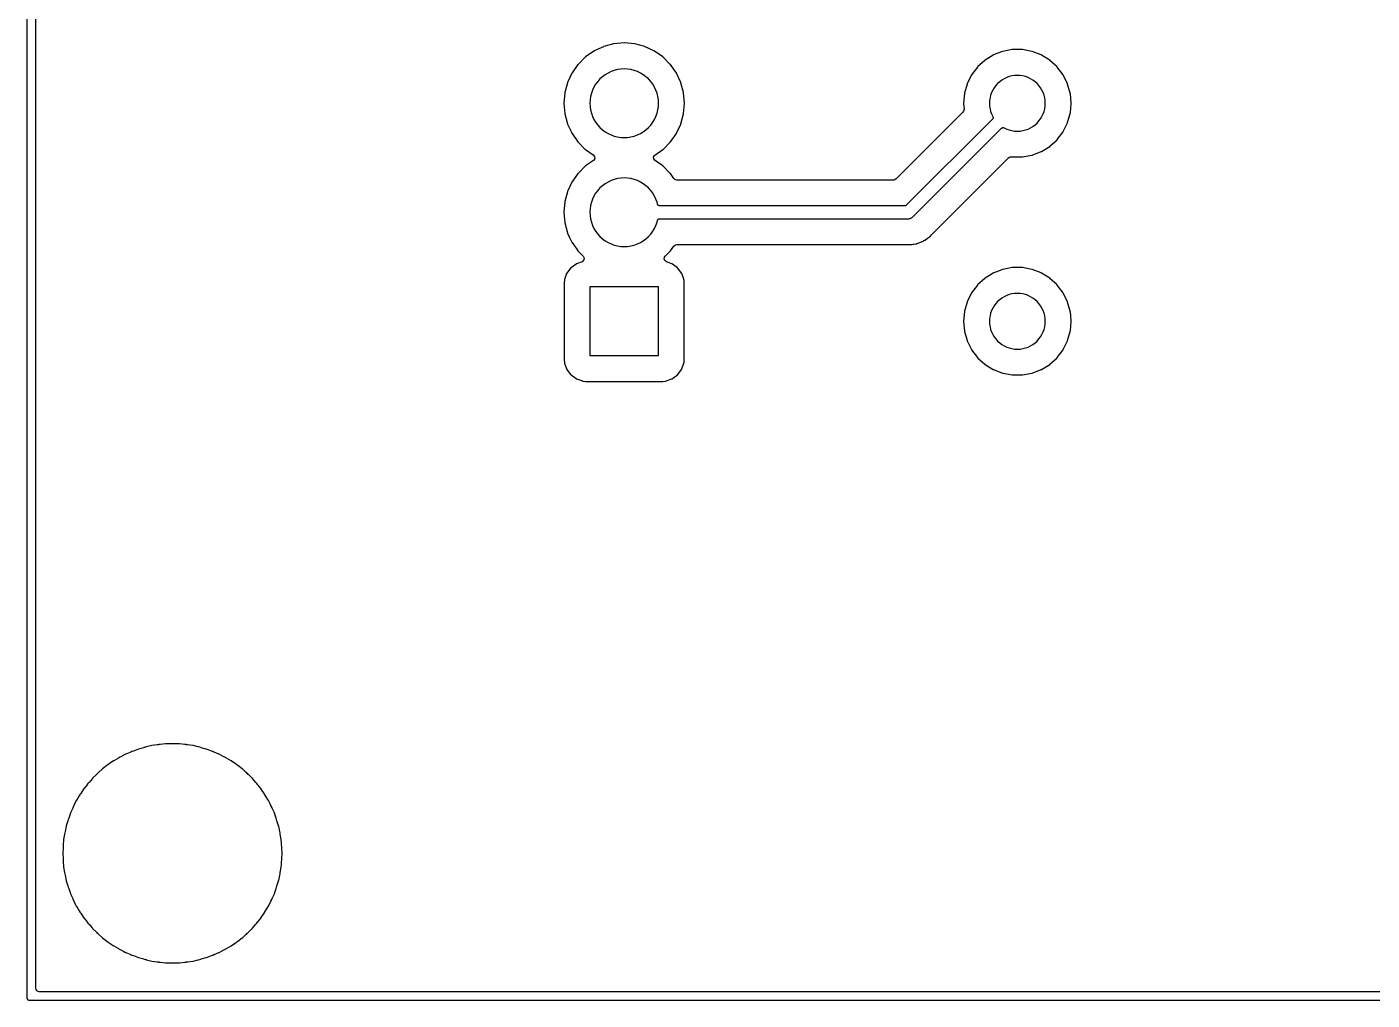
# Model space of a CAD drawing. Header units: metres. Extents: x 53 to 178, y -119 to -45.
# Drawn here: x 53.14 to 84.48, y -119.45 to -96.77 of the extents above; entities that cross this region are included whole.
import ezdxf

# ---------------------------------------------------------------- set-up
doc = ezdxf.new("R2010")
doc.units = ezdxf.units.M

msp = doc.modelspace()

# ---------------------------------------------------------------- linework, layer by layer
for points in [[(53.14, -44.68), (53.14, -119.4), (53.14, -119.401), (53.14, -119.402), (53.14, -119.404), (53.14, -119.405), (53.14, -119.406), (53.141, -119.407), (53.141, -119.409), (53.141, -119.41), (53.141, -119.411), (53.141, -119.412), (53.142, -119.413), (53.142, -119.415), (53.143, -119.416), (53.143, -119.417), (53.143, -119.418), (53.144, -119.419), (53.144, -119.42), (53.145, -119.421), (53.145, -119.422), (53.146, -119.424), (53.146, -119.425), (53.147, -119.426), (53.148, -119.427), (53.148, -119.428), (53.149, -119.429), (53.15, -119.43), (53.151, -119.431), (53.151, -119.432), (53.152, -119.433), (53.153, -119.434), (53.154, -119.434), (53.155, -119.435), (53.156, -119.436), (53.156, -119.437), (53.157, -119.438), (53.158, -119.439), (53.159, -119.439), (53.16, -119.44), (53.161, -119.441), (53.162, -119.442), (53.163, -119.442), (53.164, -119.443), (53.165, -119.444), (53.166, -119.444), (53.168, -119.445), (53.169, -119.445), (53.17, -119.446), (53.171, -119.446), (53.172, -119.447), (53.173, -119.447), (53.174, -119.447), (53.175, -119.448), (53.177, -119.448), (53.178, -119.449), (53.179, -119.449), (53.18, -119.449), (53.181, -119.449), (53.183, -119.449), (53.184, -119.45), (53.185, -119.45), (53.186, -119.45), (53.188, -119.45), (53.189, -119.45), (53.19, -119.45), (178.04, -119.45)], [(53.34, -44.911), (53.34, -119.171), (53.347, -119.204), (53.375, -119.236), (53.421, -119.25), (177.671, -119.25), (177.705, -119.243), (177.737, -119.215), (177.75, -119.169), (177.751, -118.531), (177.89, -44.91), (177.882, -44.876), (177.855, -44.844), (177.809, -44.83), (53.419, -44.83), (53.386, -44.837), (53.354, -44.865), (53.34, -44.911)], [(65.65, -101.093), (65.65, -101.093), (65.65, -101.094), (65.65, -101.095), (65.651, -101.096), (65.671, -101.332), (65.671, -101.333), (65.671, -101.334), (65.672, -101.336), (65.672, -101.337), (65.672, -101.337), (65.672, -101.338), (65.672, -101.339), (65.672, -101.34), (65.673, -101.34), (65.734, -101.569), (65.734, -101.57), (65.735, -101.571), (65.735, -101.572), (65.735, -101.573), (65.735, -101.573), (65.736, -101.575), (65.736, -101.576), (65.737, -101.577), (65.784, -101.678), (65.837, -101.791), (65.837, -101.791), (65.837, -101.792), (65.837, -101.792), (65.837, -101.792), (65.837, -101.792), (65.838, -101.794), (65.839, -101.795), (65.84, -101.797), (65.841, -101.799), (65.949, -101.953), (65.977, -101.992), (65.977, -101.993), (65.978, -101.994), (65.978, -101.995), (65.979, -101.995), (65.979, -101.995), (65.98, -101.996), (65.981, -101.997), (65.981, -101.998), (65.982, -101.999), (66.099, -102.116), (66.122, -102.158), (66.119, -102.198), (66.093, -102.234), (66.074, -102.244), (65.946, -102.291), (65.945, -102.292), (65.944, -102.292), (65.943, -102.293), (65.942, -102.293), (65.941, -102.294), (65.94, -102.294), (65.939, -102.295), (65.938, -102.295), (65.938, -102.295), (65.937, -102.296), (65.936, -102.297), (65.935, -102.297), (65.934, -102.298), (65.818, -102.384), (65.817, -102.386), (65.816, -102.387), (65.814, -102.388), (65.813, -102.389), (65.813, -102.389), (65.812, -102.39), (65.811, -102.392), (65.81, -102.393), (65.808, -102.394), (65.722, -102.51), (65.721, -102.511), (65.72, -102.512), (65.72, -102.514), (65.719, -102.515), (65.719, -102.515), (65.718, -102.516), (65.718, -102.517), (65.717, -102.518), (65.717, -102.518), (65.717, -102.519), (65.716, -102.52), (65.716, -102.521), (65.715, -102.522), (65.665, -102.657), (65.665, -102.658), (65.664, -102.659), (65.664, -102.66), (65.664, -102.661), (65.663, -102.662), (65.663, -102.663), (65.663, -102.664), (65.663, -102.665), (65.663, -102.666), (65.662, -102.667), (65.662, -102.668), (65.662, -102.669), (65.656, -102.729), (65.656, -102.73), (65.656, -102.731), (65.656, -102.731), (65.656, -102.732), (65.656, -102.732), (65.656, -102.733), (65.655, -102.734), (65.655, -104.53), (65.656, -104.531), (65.656, -104.532), (65.656, -104.533), (65.656, -104.534), (65.656, -104.535), (65.656, -104.535), (65.656, -104.535), (65.662, -104.595), (65.662, -104.596), (65.662, -104.597), (65.663, -104.598), (65.663, -104.599), (65.663, -104.6), (65.663, -104.601), (65.663, -104.602), (65.664, -104.603), (65.664, -104.604), (65.664, -104.605), (65.665, -104.606), (65.665, -104.607), (65.715, -104.742), (65.716, -104.743), (65.716, -104.744), (65.717, -104.745), (65.717, -104.746), (65.717, -104.746), (65.718, -104.747), (65.718, -104.748), (65.719, -104.749), (65.719, -104.749), (65.72, -104.75), (65.72, -104.752), (65.721, -104.753), (65.722, -104.754), (65.808, -104.87), (65.81, -104.871), (65.811, -104.872), (65.812, -104.874), (65.813, -104.875), (65.813, -104.875), (65.814, -104.876), (65.816, -104.877), (65.817, -104.878), (65.818, -104.88), (65.934, -104.966), (65.935, -104.967), (65.936, -104.968), (65.938, -104.968), (65.939, -104.969), (65.939, -104.969), (65.94, -104.97), (65.941, -104.97), (65.942, -104.971), (65.942, -104.971), (65.943, -104.971), (65.944, -104.972), (65.945, -104.972), (65.946, -104.973), (66.081, -105.023), (66.081, -105.023), (66.082, -105.023), (66.084, -105.024), (66.085, -105.024), (66.086, -105.024), (66.087, -105.025), (66.088, -105.025), (66.09, -105.025), (66.091, -105.025), (66.092, -105.026), (66.093, -105.026), (66.1, -105.027), (66.153, -105.032), (66.154, -105.032), (66.155, -105.032), (66.157, -105.032), (66.158, -105.033), (67.954, -105.033), (67.955, -105.032), (67.957, -105.032), (67.958, -105.032), (67.959, -105.032), (68.019, -105.026), (68.02, -105.026), (68.021, -105.026), (68.022, -105.025), (68.023, -105.025), (68.024, -105.025), (68.025, -105.025), (68.026, -105.025), (68.027, -105.024), (68.028, -105.024), (68.029, -105.024), (68.03, -105.023), (68.031, -105.023), (68.166, -104.973), (68.167, -104.972), (68.168, -104.972), (68.169, -104.971), (68.17, -104.971), (68.171, -104.97), (68.172, -104.97), (68.173, -104.969), (68.174, -104.968), (68.175, -104.968), (68.176, -104.967), (68.177, -104.967), (68.178, -104.966), (68.294, -104.88), (68.294, -104.879), (68.295, -104.878), (68.296, -104.877), (68.297, -104.877), (68.298, -104.876), (68.299, -104.875), (68.3, -104.874), (68.301, -104.873), (68.301, -104.872), (68.302, -104.871), (68.303, -104.87), (68.304, -104.87), (68.39, -104.754), (68.391, -104.753), (68.391, -104.752), (68.392, -104.751), (68.392, -104.75), (68.393, -104.749), (68.394, -104.748), (68.394, -104.747), (68.395, -104.746), (68.395, -104.745), (68.396, -104.744), (68.396, -104.743), (68.397, -104.742), (68.447, -104.607), (68.447, -104.606), (68.448, -104.605), (68.448, -104.604), (68.448, -104.603), (68.449, -104.602), (68.449, -104.601), (68.449, -104.6), (68.449, -104.599), (68.449, -104.598), (68.45, -104.597), (68.45, -104.596), (68.45, -104.595), (68.456, -104.535), (68.456, -104.534), (68.456, -104.533), (68.456, -104.531), (68.456, -104.53), (68.456, -103.632), (68.456, -102.734), (68.456, -102.733), (68.456, -102.731), (68.456, -102.73), (68.456, -102.729), (68.45, -102.669), (68.45, -102.668), (68.45, -102.667), (68.449, -102.666), (68.449, -102.665), (68.449, -102.664), (68.449, -102.663), (68.449, -102.662), (68.448, -102.661), (68.448, -102.66), (68.448, -102.659), (68.447, -102.658), (68.447, -102.657), (68.445, -102.652), (68.397, -102.522), (68.396, -102.521), (68.396, -102.52), (68.395, -102.519), (68.395, -102.518), (68.395, -102.518), (68.394, -102.517), (68.394, -102.516), (68.393, -102.515), (68.393, -102.515), (68.392, -102.514), (68.392, -102.512), (68.391, -102.511), (68.39, -102.51), (68.304, -102.394), (68.302, -102.393), (68.301, -102.392), (68.3, -102.39), (68.299, -102.389), (68.299, -102.389), (68.298, -102.388), (68.296, -102.387), (68.295, -102.386), (68.294, -102.384), (68.178, -102.298), (68.177, -102.297), (68.176, -102.296), (68.174, -102.296), (68.173, -102.295), (68.173, -102.295), (68.172, -102.294), (68.171, -102.294), (68.17, -102.293), (68.17, -102.293), (68.169, -102.293), (68.168, -102.292), (68.167, -102.292), (68.166, -102.291), (68.041, -102.245), (68.003, -102.216), (67.989, -102.178), (67.998, -102.135), (68.01, -102.118), (68.13, -101.999), (68.131, -101.998), (68.131, -101.997), (68.132, -101.996), (68.133, -101.996), (68.133, -101.995), (68.134, -101.994), (68.135, -101.993), (68.135, -101.992), (68.214, -101.88), (68.253, -101.848), (68.284, -101.843), (73.652, -101.843), (73.654, -101.843), (73.661, -101.843), (73.716, -101.846), (73.717, -101.846), (73.719, -101.846), (73.72, -101.846), (73.722, -101.846), (73.723, -101.846), (73.725, -101.846), (73.726, -101.846), (73.728, -101.846), (73.765, -101.839), (73.788, -101.834), (73.79, -101.834), (73.807, -101.832), (73.851, -101.827), (73.852, -101.827), (73.854, -101.826), (73.855, -101.826), (73.857, -101.826), (73.858, -101.825), (73.86, -101.825), (73.861, -101.824), (73.863, -101.824), (73.87, -101.821), (73.887, -101.816), (73.895, -101.815), (73.896, -101.815), (73.898, -101.814), (73.899, -101.814), (73.901, -101.813), (73.902, -101.813), (73.904, -101.812), (73.905, -101.812), (73.906, -101.811), (73.962, -101.786), (73.964, -101.785), (74.022, -101.764), (74.023, -101.763), (74.024, -101.762), (74.026, -101.762), (74.027, -101.761), (74.028, -101.76), (74.03, -101.76), (74.031, -101.759), (74.032, -101.758), (74.039, -101.753), (74.054, -101.745), (74.062, -101.741), (74.063, -101.741), (74.064, -101.74), (74.066, -101.739), (74.067, -101.739), (74.068, -101.738), (74.069, -101.737), (74.071, -101.736), (74.072, -101.735), (74.12, -101.697), (74.122, -101.696), (74.172, -101.661), (74.174, -101.66), (74.175, -101.66), (74.176, -101.659), (74.177, -101.658), (74.178, -101.657), (74.179, -101.656), (74.18, -101.654), (74.181, -101.653), (74.222, -101.607), (74.223, -101.606), (76.006, -99.824), (76.05, -99.8), (76.082, -99.799), (76.096, -99.802), (76.097, -99.802), (76.098, -99.802), (76.099, -99.802), (76.1, -99.802), (76.101, -99.802), (76.102, -99.802), (76.104, -99.802), (76.105, -99.803), (76.327, -99.803), (76.328, -99.802), (76.33, -99.802), (76.331, -99.802), (76.332, -99.802), (76.333, -99.802), (76.334, -99.802), (76.335, -99.802), (76.336, -99.802), (76.555, -99.761), (76.556, -99.761), (76.557, -99.76), (76.559, -99.76), (76.56, -99.76), (76.561, -99.759), (76.562, -99.759), (76.563, -99.759), (76.564, -99.758), (76.771, -99.678), (76.773, -99.677), (76.774, -99.677), (76.775, -99.677), (76.776, -99.676), (76.777, -99.675), (76.778, -99.675), (76.779, -99.674), (76.78, -99.674), (76.969, -99.557), (76.97, -99.556), (76.971, -99.555), (76.972, -99.555), (76.973, -99.554), (76.974, -99.553), (76.975, -99.553), (76.975, -99.552), (76.976, -99.551), (77.141, -99.401), (77.142, -99.4), (77.142, -99.4), (77.143, -99.399), (77.144, -99.398), (77.145, -99.397), (77.145, -99.396), (77.146, -99.395), (77.147, -99.394), (77.281, -99.217), (77.282, -99.216), (77.282, -99.215), (77.283, -99.214), (77.284, -99.213), (77.284, -99.212), (77.285, -99.211), (77.285, -99.21), (77.286, -99.209), (77.385, -99.01), (77.385, -99.009), (77.386, -99.008), (77.386, -99.007), (77.387, -99.006), (77.387, -99.005), (77.388, -99.003), (77.388, -99.002), (77.388, -99.001), (77.449, -98.787), (77.45, -98.786), (77.45, -98.785), (77.45, -98.784), (77.45, -98.783), (77.45, -98.782), (77.451, -98.78), (77.451, -98.779), (77.451, -98.778), (77.471, -98.557), (77.472, -98.555), (77.472, -98.554), (77.472, -98.553), (77.472, -98.552), (77.472, -98.551), (77.472, -98.55), (77.472, -98.549), (77.471, -98.547), (77.451, -98.326), (77.451, -98.325), (77.451, -98.324), (77.45, -98.322), (77.45, -98.321), (77.45, -98.32), (77.45, -98.319), (77.45, -98.318), (77.449, -98.317), (77.388, -98.103), (77.388, -98.102), (77.388, -98.101), (77.387, -98.1), (77.387, -98.099), (77.387, -98.098), (77.386, -98.097), (77.386, -98.097), (77.386, -98.096), (77.386, -98.096), (77.386, -98.095), (77.385, -98.095), (77.385, -98.095), (77.385, -98.094), (77.286, -97.895), (77.285, -97.894), (77.285, -97.893), (77.284, -97.892), (77.283, -97.891), (77.283, -97.891), (77.283, -97.89), (77.282, -97.889), (77.282, -97.888), (77.281, -97.887), (77.147, -97.71), (77.146, -97.709), (77.145, -97.708), (77.145, -97.707), (77.144, -97.706), (77.143, -97.705), (77.142, -97.704), (77.142, -97.704), (77.141, -97.703), (76.976, -97.553), (76.976, -97.553), (76.975, -97.552), (76.974, -97.551), (76.972, -97.55), (76.971, -97.549), (76.97, -97.548), (76.969, -97.547), (76.78, -97.43), (76.778, -97.429), (76.777, -97.429), (76.776, -97.428), (76.775, -97.427), (76.773, -97.427), (76.772, -97.426), (76.771, -97.426), (76.771, -97.426), (76.564, -97.346), (76.563, -97.345), (76.562, -97.345), (76.561, -97.345), (76.56, -97.344), (76.559, -97.344), (76.557, -97.344), (76.556, -97.343), (76.555, -97.343), (76.336, -97.302), (76.335, -97.302), (76.334, -97.302), (76.333, -97.302), (76.332, -97.302), (76.331, -97.302), (76.33, -97.302), (76.328, -97.302), (76.327, -97.301), (76.105, -97.301), (76.104, -97.302), (76.102, -97.302), (76.101, -97.302), (76.1, -97.302), (76.099, -97.302), (76.098, -97.302), (76.097, -97.302), (76.096, -97.302), (75.877, -97.343), (75.876, -97.343), (75.875, -97.344), (75.873, -97.344), (75.872, -97.344), (75.871, -97.345), (75.87, -97.345), (75.869, -97.345), (75.868, -97.346), (75.758, -97.388), (75.661, -97.426), (75.66, -97.426), (75.659, -97.427), (75.657, -97.427), (75.656, -97.428), (75.655, -97.429), (75.654, -97.429), (75.652, -97.43), (75.463, -97.547), (75.462, -97.548), (75.461, -97.549), (75.46, -97.55), (75.458, -97.551), (75.457, -97.552), (75.456, -97.553), (75.456, -97.553), (75.456, -97.553), (75.291, -97.703), (75.29, -97.704), (75.29, -97.704), (75.289, -97.705), (75.288, -97.706), (75.287, -97.707), (75.287, -97.708), (75.286, -97.709), (75.285, -97.71), (75.151, -97.887), (75.15, -97.888), (75.15, -97.889), (75.149, -97.89), (75.149, -97.891), (75.149, -97.891), (75.148, -97.892), (75.147, -97.893), (75.147, -97.894), (75.146, -97.895), (75.047, -98.094), (75.047, -98.095), (75.046, -98.096), (75.046, -98.097), (75.045, -98.098), (75.045, -98.098), (75.045, -98.099), (75.044, -98.1), (75.044, -98.102), (75.044, -98.103), (74.983, -98.317), (74.982, -98.318), (74.982, -98.319), (74.982, -98.32), (74.982, -98.321), (74.982, -98.322), (74.981, -98.324), (74.981, -98.325), (74.981, -98.326), (74.961, -98.547), (74.96, -98.549), (74.96, -98.55), (74.96, -98.551), (74.96, -98.552), (74.96, -98.553), (74.96, -98.554), (74.96, -98.555), (74.961, -98.557), (74.961, -98.557), (74.973, -98.688), (74.963, -98.739), (74.949, -98.757), (73.392, -100.315), (73.346, -100.34), (73.332, -100.341), (68.286, -100.341), (68.237, -100.327), (68.215, -100.306), (68.135, -100.192), (68.135, -100.191), (68.134, -100.19), (68.133, -100.189), (68.133, -100.188), (68.132, -100.188), (68.131, -100.187), (68.131, -100.186), (68.13, -100.185), (67.963, -100.018), (67.962, -100.017), (67.961, -100.017), (67.96, -100.016), (67.96, -100.015), (67.959, -100.015), (67.958, -100.014), (67.957, -100.013), (67.956, -100.013), (67.834, -99.927), (67.776, -99.887), (67.746, -99.849), (67.742, -99.809), (67.763, -99.768), (67.773, -99.76), (67.956, -99.631), (67.957, -99.631), (67.958, -99.63), (67.959, -99.629), (67.96, -99.629), (67.96, -99.628), (67.961, -99.627), (67.962, -99.627), (67.963, -99.626), (68.13, -99.459), (68.131, -99.458), (68.131, -99.457), (68.132, -99.456), (68.133, -99.456), (68.133, -99.455), (68.134, -99.454), (68.135, -99.453), (68.135, -99.452), (68.271, -99.259), (68.272, -99.258), (68.272, -99.257), (68.273, -99.256), (68.273, -99.255), (68.274, -99.254), (68.274, -99.253), (68.275, -99.252), (68.275, -99.251), (68.375, -99.037), (68.376, -99.036), (68.376, -99.035), (68.377, -99.034), (68.377, -99.033), (68.377, -99.032), (68.378, -99.031), (68.378, -99.03), (68.378, -99.029), (68.439, -98.8), (68.44, -98.799), (68.44, -98.798), (68.44, -98.797), (68.44, -98.796), (68.44, -98.795), (68.441, -98.794), (68.441, -98.793), (68.441, -98.792), (68.461, -98.556), (68.462, -98.555), (68.462, -98.554), (68.462, -98.553), (68.462, -98.552), (68.462, -98.551), (68.462, -98.55), (68.462, -98.549), (68.461, -98.548), (68.441, -98.312), (68.441, -98.311), (68.441, -98.31), (68.44, -98.309), (68.44, -98.308), (68.44, -98.307), (68.44, -98.306), (68.44, -98.305), (68.439, -98.304), (68.378, -98.075), (68.378, -98.074), (68.378, -98.073), (68.377, -98.072), (68.377, -98.071), (68.377, -98.07), (68.376, -98.069), (68.376, -98.068), (68.375, -98.067), (68.275, -97.853), (68.275, -97.852), (68.274, -97.851), (68.274, -97.85), (68.273, -97.849), (68.273, -97.848), (68.272, -97.847), (68.272, -97.846), (68.271, -97.845), (68.256, -97.825), (68.135, -97.652), (68.135, -97.651), (68.134, -97.65), (68.133, -97.649), (68.133, -97.648), (68.132, -97.648), (68.131, -97.647), (68.131, -97.646), (68.13, -97.645), (67.963, -97.478), (67.962, -97.477), (67.961, -97.477), (67.961, -97.476), (67.96, -97.475), (67.959, -97.475), (67.958, -97.474), (67.957, -97.473), (67.956, -97.473), (67.956, -97.473), (67.956, -97.473), (67.956, -97.473), (67.956, -97.473), (67.956, -97.473), (67.763, -97.337), (67.761, -97.336), (67.759, -97.335), (67.758, -97.334), (67.756, -97.333), (67.756, -97.333), (67.756, -97.333), (67.756, -97.333), (67.755, -97.333), (67.755, -97.333), (67.733, -97.322), (67.541, -97.233), (67.54, -97.232), (67.539, -97.232), (67.537, -97.231), (67.537, -97.231), (67.536, -97.231), (67.535, -97.231), (67.534, -97.23), (67.533, -97.23), (67.304, -97.169), (67.304, -97.168), (67.303, -97.168), (67.302, -97.168), (67.301, -97.168), (67.301, -97.168), (67.3, -97.168), (67.298, -97.167), (67.297, -97.167), (67.296, -97.167), (67.06, -97.147), (67.059, -97.146), (67.058, -97.146), (67.057, -97.146), (67.056, -97.146), (67.056, -97.146), (67.055, -97.146), (67.054, -97.146), (67.053, -97.146), (67.052, -97.147), (66.816, -97.167), (66.815, -97.167), (66.814, -97.167), (66.812, -97.168), (66.811, -97.168), (66.811, -97.168), (66.81, -97.168), (66.809, -97.168), (66.808, -97.168), (66.808, -97.169), (66.579, -97.23), (66.578, -97.23), (66.578, -97.23), (66.577, -97.231), (66.576, -97.231), (66.575, -97.231), (66.574, -97.232), (66.573, -97.232), (66.572, -97.232), (66.572, -97.232), (66.572, -97.232), (66.572, -97.233), (66.571, -97.233), (66.571, -97.233), (66.357, -97.333), (66.357, -97.333), (66.356, -97.333), (66.356, -97.333), (66.356, -97.333), (66.356, -97.333), (66.354, -97.334), (66.353, -97.335), (66.351, -97.336), (66.349, -97.337), (66.156, -97.473), (66.155, -97.473), (66.154, -97.474), (66.153, -97.475), (66.152, -97.475), (66.152, -97.476), (66.151, -97.477), (66.15, -97.477), (66.149, -97.478), (65.982, -97.645), (65.981, -97.646), (65.981, -97.647), (65.98, -97.648), (65.979, -97.648), (65.979, -97.649), (65.978, -97.65), (65.977, -97.651), (65.977, -97.652), (65.841, -97.845), (65.84, -97.847), (65.839, -97.849), (65.838, -97.85), (65.837, -97.852), (65.837, -97.852), (65.837, -97.852), (65.837, -97.852), (65.837, -97.853), (65.837, -97.853), (65.743, -98.054), (65.742, -98.056), (65.737, -98.067), (65.737, -98.067), (65.737, -98.068), (65.736, -98.068), (65.736, -98.068), (65.736, -98.068), (65.736, -98.069), (65.736, -98.07), (65.735, -98.071), (65.735, -98.072), (65.735, -98.073), (65.734, -98.074), (65.734, -98.074), (65.734, -98.075), (65.673, -98.304), (65.672, -98.304), (65.672, -98.305), (65.672, -98.306), (65.672, -98.307), (65.672, -98.307), (65.672, -98.308), (65.671, -98.31), (65.671, -98.311), (65.671, -98.312), (65.651, -98.548), (65.65, -98.549), (65.65, -98.55), (65.65, -98.551), (65.65, -98.552), (65.65, -98.552), (65.65, -98.553), (65.65, -98.554), (65.65, -98.555), (65.651, -98.556), (65.671, -98.792), (65.671, -98.793), (65.671, -98.794), (65.672, -98.796), (65.672, -98.797), (65.672, -98.797), (65.672, -98.798), (65.672, -98.799), (65.672, -98.8), (65.673, -98.8), (65.734, -99.029), (65.734, -99.03), (65.735, -99.031), (65.735, -99.032), (65.735, -99.033), (65.735, -99.033), (65.736, -99.035), (65.736, -99.036), (65.737, -99.037), (65.817, -99.208), (65.837, -99.251), (65.837, -99.251), (65.837, -99.252), (65.837, -99.252), (65.837, -99.252), (65.837, -99.252), (65.838, -99.254), (65.839, -99.255), (65.84, -99.257), (65.841, -99.259), (65.977, -99.452), (65.977, -99.452), (65.977, -99.452), (65.977, -99.452), (65.977, -99.452), (65.977, -99.452), (65.977, -99.453), (65.978, -99.454), (65.979, -99.455), (65.979, -99.456), (65.98, -99.457), (65.981, -99.457), (65.981, -99.458), (65.982, -99.459), (66.149, -99.626), (66.15, -99.627), (66.151, -99.627), (66.152, -99.628), (66.153, -99.629), (66.153, -99.629), (66.153, -99.63), (66.154, -99.63), (66.155, -99.631), (66.156, -99.631), (66.336, -99.757), (66.366, -99.795), (66.37, -99.835), (66.349, -99.876), (66.339, -99.884), (66.156, -100.013), (66.155, -100.013), (66.154, -100.014), (66.153, -100.015), (66.152, -100.015), (66.152, -100.016), (66.151, -100.017), (66.15, -100.017), (66.149, -100.018), (65.982, -100.185), (65.981, -100.186), (65.981, -100.187), (65.98, -100.188), (65.979, -100.188), (65.979, -100.189), (65.978, -100.19), (65.977, -100.191), (65.977, -100.192), (65.841, -100.385), (65.84, -100.387), (65.839, -100.389), (65.838, -100.39), (65.837, -100.392), (65.837, -100.392), (65.837, -100.392), (65.837, -100.392), (65.837, -100.393), (65.837, -100.393), (65.737, -100.607), (65.737, -100.607), (65.737, -100.608), (65.736, -100.608), (65.736, -100.608), (65.736, -100.608), (65.736, -100.609), (65.736, -100.61), (65.735, -100.611), (65.735, -100.612), (65.735, -100.613), (65.734, -100.614), (65.734, -100.614), (65.734, -100.615), (65.673, -100.844), (65.672, -100.844), (65.672, -100.845), (65.672, -100.846), (65.672, -100.847), (65.672, -100.847), (65.672, -100.848), (65.671, -100.85), (65.671, -100.851), (65.671, -100.852), (65.651, -101.088), (65.65, -101.089), (65.65, -101.09), (65.65, -101.091), (65.65, -101.092), (65.65, -101.092), (65.65, -101.093)], [(67.056, -99.352), (67.134, -99.348), (67.212, -99.337), (67.288, -99.317), (67.362, -99.291), (67.433, -99.257), (67.5, -99.217), (67.563, -99.17), (67.622, -99.118), (67.674, -99.059), (67.721, -98.996), (67.761, -98.929), (67.795, -98.858), (67.821, -98.784), (67.841, -98.708), (67.852, -98.63), (67.856, -98.552), (67.852, -98.474), (67.841, -98.396), (67.821, -98.32), (67.795, -98.246), (67.761, -98.175), (67.721, -98.108), (67.674, -98.045), (67.622, -97.986), (67.563, -97.934), (67.5, -97.887), (67.433, -97.847), (67.362, -97.813), (67.288, -97.787), (67.212, -97.767), (67.134, -97.756), (67.056, -97.752), (66.978, -97.756), (66.9, -97.767), (66.824, -97.787), (66.75, -97.813), (66.679, -97.847), (66.612, -97.887), (66.549, -97.934), (66.49, -97.986), (66.438, -98.045), (66.391, -98.108), (66.351, -98.175), (66.317, -98.246), (66.291, -98.32), (66.271, -98.396), (66.26, -98.474), (66.256, -98.552), (66.26, -98.63), (66.271, -98.708), (66.291, -98.784), (66.317, -98.858), (66.351, -98.929), (66.391, -98.996), (66.438, -99.059), (66.49, -99.118), (66.549, -99.17), (66.612, -99.217), (66.679, -99.257), (66.75, -99.291), (66.824, -99.317), (66.9, -99.337), (66.978, -99.348), (67.056, -99.352)], [(67.056, -101.892), (67.134, -101.888), (67.212, -101.877), (67.288, -101.857), (67.362, -101.831), (67.433, -101.797), (67.5, -101.757), (67.563, -101.71), (67.622, -101.658), (67.674, -101.599), (67.721, -101.536), (67.761, -101.469), (67.795, -101.398), (67.821, -101.324), (67.833, -101.28), (67.833, -101.279), (67.833, -101.278), (67.834, -101.277), (67.834, -101.275), (67.834, -101.274), (67.835, -101.273), (67.835, -101.272), (67.836, -101.271), (67.836, -101.27), (67.837, -101.269), (67.837, -101.268), (67.838, -101.267), (67.839, -101.266), (67.839, -101.265), (67.84, -101.264), (67.841, -101.263), (67.841, -101.262), (67.842, -101.261), (67.843, -101.26), (67.843, -101.259), (67.844, -101.258), (67.845, -101.257), (67.846, -101.257), (67.847, -101.256), (67.848, -101.255), (67.848, -101.254), (67.849, -101.253), (67.85, -101.253), (67.851, -101.252), (67.852, -101.251), (67.853, -101.251), (67.854, -101.25), (67.855, -101.249), (67.856, -101.249), (67.857, -101.248), (67.858, -101.248), (67.859, -101.247), (67.86, -101.247), (67.862, -101.246), (67.863, -101.246), (67.864, -101.245), (67.865, -101.245), (67.866, -101.244), (67.867, -101.244), (67.868, -101.244), (67.869, -101.243), (67.871, -101.243), (67.872, -101.243), (67.873, -101.243), (67.874, -101.243), (67.875, -101.242), (67.876, -101.242), (67.878, -101.242), (67.879, -101.242), (67.88, -101.242), (67.881, -101.242), (73.675, -101.242), (73.691, -101.241), (73.705, -101.239), (73.72, -101.236), (73.733, -101.231), (73.747, -101.224), (73.759, -101.217), (73.771, -101.208), (73.783, -101.197), (75.848, -99.132), (75.849, -99.132), (75.85, -99.131), (75.851, -99.13), (75.851, -99.129), (75.852, -99.128), (75.853, -99.128), (75.854, -99.127), (75.855, -99.126), (75.856, -99.126), (75.857, -99.125), (75.858, -99.124), (75.859, -99.124), (75.86, -99.123), (75.861, -99.123), (75.862, -99.122), (75.864, -99.122), (75.865, -99.121), (75.866, -99.121), (75.867, -99.12), (75.868, -99.12), (75.869, -99.12), (75.87, -99.119), (75.871, -99.119), (75.872, -99.119), (75.874, -99.119), (75.875, -99.118), (75.876, -99.118), (75.877, -99.118), (75.878, -99.118), (75.88, -99.118), (75.881, -99.118), (75.882, -99.118), (75.883, -99.118), (75.884, -99.118), (75.885, -99.118), (75.887, -99.118), (75.888, -99.118), (75.889, -99.118), (75.89, -99.118), (75.891, -99.118), (75.892, -99.119), (75.894, -99.119), (75.895, -99.119), (75.896, -99.119), (75.897, -99.12), (75.898, -99.12), (75.899, -99.12), (75.9, -99.121), (75.902, -99.121), (75.903, -99.122), (75.904, -99.122), (75.905, -99.123), (75.906, -99.123), (75.907, -99.124), (75.908, -99.124), (75.909, -99.125), (75.91, -99.125), (75.967, -99.152), (76.027, -99.174), (76.089, -99.189), (76.152, -99.199), (76.216, -99.202), (76.28, -99.199), (76.343, -99.189), (76.405, -99.174), (76.465, -99.152), (76.522, -99.125), (76.577, -99.092), (76.628, -99.054), (76.676, -99.012), (76.718, -98.964), (76.756, -98.913), (76.789, -98.858), (76.816, -98.801), (76.838, -98.741), (76.853, -98.679), (76.863, -98.616), (76.866, -98.552), (76.863, -98.488), (76.853, -98.425), (76.838, -98.363), (76.816, -98.303), (76.789, -98.246), (76.756, -98.191), (76.718, -98.14), (76.676, -98.092), (76.628, -98.05), (76.577, -98.012), (76.522, -97.979), (76.465, -97.952), (76.405, -97.93), (76.343, -97.915), (76.28, -97.905), (76.216, -97.902), (76.152, -97.905), (76.089, -97.915), (76.027, -97.93), (75.967, -97.952), (75.91, -97.979), (75.855, -98.012), (75.804, -98.05), (75.756, -98.092), (75.714, -98.14), (75.676, -98.191), (75.643, -98.246), (75.616, -98.303), (75.594, -98.363), (75.579, -98.425), (75.569, -98.488), (75.566, -98.552), (75.569, -98.616), (75.579, -98.679), (75.594, -98.741), (75.616, -98.801), (75.643, -98.858), (75.643, -98.859), (75.644, -98.86), (75.644, -98.861), (75.645, -98.862), (75.645, -98.863), (75.646, -98.864), (75.646, -98.865), (75.647, -98.866), (75.647, -98.868), (75.648, -98.869), (75.648, -98.87), (75.648, -98.871), (75.649, -98.872), (75.649, -98.873), (75.649, -98.874), (75.649, -98.876), (75.65, -98.877), (75.65, -98.878), (75.65, -98.879), (75.65, -98.88), (75.65, -98.881), (75.65, -98.883), (75.65, -98.884), (75.65, -98.885), (75.65, -98.886), (75.65, -98.887), (75.65, -98.888), (75.65, -98.89), (75.65, -98.891), (75.65, -98.892), (75.65, -98.893), (75.649, -98.894), (75.649, -98.896), (75.649, -98.897), (75.649, -98.898), (75.648, -98.899), (75.648, -98.9), (75.648, -98.901), (75.647, -98.902), (75.647, -98.903), (75.646, -98.904), (75.646, -98.906), (75.645, -98.907), (75.645, -98.908), (75.644, -98.909), (75.644, -98.91), (75.643, -98.911), (75.642, -98.912), (75.642, -98.913), (75.641, -98.914), (75.64, -98.915), (75.64, -98.916), (75.639, -98.917), (75.638, -98.917), (75.637, -98.918), (75.636, -98.919), (75.636, -98.92), (73.628, -100.927), (73.628, -100.928), (73.627, -100.929), (73.626, -100.93), (73.625, -100.931), (73.624, -100.931), (73.623, -100.932), (73.622, -100.933), (73.621, -100.933), (73.62, -100.934), (73.619, -100.935), (73.618, -100.935), (73.617, -100.936), (73.616, -100.937), (73.614, -100.937), (73.613, -100.938), (73.612, -100.938), (73.611, -100.939), (73.61, -100.939), (73.609, -100.939), (73.608, -100.94), (73.606, -100.94), (73.605, -100.94), (73.604, -100.941), (73.603, -100.941), (73.602, -100.941), (73.6, -100.941), (73.599, -100.942), (73.598, -100.942), (73.597, -100.942), (73.596, -100.942), (73.594, -100.942), (73.593, -100.942), (67.881, -100.942), (67.88, -100.942), (67.879, -100.942), (67.878, -100.942), (67.876, -100.942), (67.875, -100.942), (67.874, -100.941), (67.873, -100.941), (67.872, -100.941), (67.871, -100.941), (67.869, -100.941), (67.868, -100.94), (67.867, -100.94), (67.866, -100.94), (67.865, -100.939), (67.864, -100.939), (67.863, -100.938), (67.862, -100.938), (67.86, -100.937), (67.859, -100.937), (67.858, -100.936), (67.857, -100.936), (67.856, -100.935), (67.855, -100.935), (67.854, -100.934), (67.853, -100.933), (67.852, -100.933), (67.851, -100.932), (67.85, -100.931), (67.849, -100.931), (67.848, -100.93), (67.848, -100.929), (67.847, -100.928), (67.846, -100.927), (67.845, -100.927), (67.844, -100.926), (67.843, -100.925), (67.843, -100.924), (67.842, -100.923), (67.841, -100.922), (67.841, -100.921), (67.84, -100.92), (67.839, -100.919), (67.839, -100.918), (67.838, -100.917), (67.837, -100.916), (67.837, -100.915), (67.836, -100.914), (67.836, -100.913), (67.835, -100.912), (67.835, -100.911), (67.834, -100.91), (67.834, -100.909), (67.834, -100.907), (67.833, -100.906), (67.833, -100.905), (67.833, -100.904), (67.821, -100.86), (67.795, -100.786), (67.761, -100.715), (67.721, -100.648), (67.674, -100.585), (67.622, -100.526), (67.563, -100.474), (67.5, -100.427), (67.433, -100.387), (67.362, -100.353), (67.288, -100.327), (67.212, -100.307), (67.134, -100.296), (67.056, -100.292), (66.978, -100.296), (66.9, -100.307), (66.824, -100.327), (66.75, -100.353), (66.679, -100.387), (66.612, -100.427), (66.549, -100.474), (66.49, -100.526), (66.438, -100.585), (66.391, -100.648), (66.351, -100.715), (66.317, -100.786), (66.291, -100.86), (66.271, -100.936), (66.26, -101.014), (66.256, -101.092), (66.26, -101.17), (66.271, -101.248), (66.291, -101.324), (66.317, -101.398), (66.351, -101.469), (66.391, -101.536), (66.438, -101.599), (66.49, -101.658), (66.549, -101.71), (66.612, -101.757), (66.679, -101.797), (66.75, -101.831), (66.824, -101.857), (66.9, -101.877), (66.978, -101.888), (67.056, -101.892)], [(74.96, -103.633), (74.96, -103.633), (74.96, -103.634), (74.96, -103.635), (74.961, -103.637), (74.981, -103.858), (74.981, -103.859), (74.981, -103.86), (74.982, -103.862), (74.982, -103.863), (74.982, -103.864), (74.982, -103.865), (74.982, -103.866), (74.983, -103.867), (74.983, -103.867), (74.983, -103.867), (74.983, -103.867), (74.983, -103.867), (75.044, -104.081), (75.044, -104.082), (75.044, -104.084), (75.045, -104.085), (75.045, -104.086), (75.045, -104.086), (75.046, -104.087), (75.046, -104.088), (75.047, -104.089), (75.047, -104.09), (75.146, -104.289), (75.147, -104.29), (75.147, -104.291), (75.148, -104.292), (75.149, -104.293), (75.149, -104.293), (75.149, -104.294), (75.15, -104.295), (75.15, -104.296), (75.151, -104.297), (75.285, -104.474), (75.286, -104.475), (75.287, -104.476), (75.287, -104.477), (75.288, -104.478), (75.289, -104.479), (75.29, -104.48), (75.29, -104.48), (75.291, -104.481), (75.456, -104.631), (75.456, -104.631), (75.457, -104.632), (75.458, -104.633), (75.46, -104.634), (75.461, -104.635), (75.462, -104.636), (75.463, -104.637), (75.652, -104.754), (75.653, -104.754), (75.654, -104.755), (75.655, -104.755), (75.656, -104.756), (75.656, -104.756), (75.657, -104.756), (75.658, -104.757), (75.659, -104.757), (75.661, -104.758), (75.868, -104.838), (75.869, -104.839), (75.87, -104.839), (75.871, -104.839), (75.872, -104.84), (75.873, -104.84), (75.875, -104.84), (75.876, -104.841), (75.877, -104.841), (76.096, -104.882), (76.097, -104.882), (76.098, -104.882), (76.099, -104.882), (76.1, -104.882), (76.101, -104.882), (76.102, -104.882), (76.104, -104.882), (76.105, -104.883), (76.327, -104.883), (76.328, -104.882), (76.33, -104.882), (76.331, -104.882), (76.332, -104.882), (76.333, -104.882), (76.334, -104.882), (76.335, -104.882), (76.336, -104.882), (76.555, -104.841), (76.556, -104.841), (76.557, -104.84), (76.559, -104.84), (76.56, -104.84), (76.561, -104.839), (76.562, -104.839), (76.563, -104.839), (76.564, -104.838), (76.771, -104.758), (76.773, -104.757), (76.774, -104.757), (76.775, -104.757), (76.776, -104.756), (76.777, -104.755), (76.778, -104.755), (76.779, -104.754), (76.78, -104.754), (76.969, -104.637), (76.97, -104.636), (76.971, -104.635), (76.972, -104.635), (76.973, -104.634), (76.974, -104.633), (76.975, -104.633), (76.975, -104.632), (76.976, -104.631), (77.141, -104.481), (77.142, -104.48), (77.142, -104.48), (77.143, -104.479), (77.144, -104.478), (77.145, -104.477), (77.145, -104.476), (77.146, -104.475), (77.147, -104.474), (77.281, -104.297), (77.282, -104.296), (77.282, -104.295), (77.283, -104.294), (77.284, -104.293), (77.284, -104.292), (77.285, -104.291), (77.285, -104.29), (77.286, -104.289), (77.385, -104.09), (77.385, -104.089), (77.386, -104.088), (77.386, -104.087), (77.387, -104.086), (77.387, -104.085), (77.388, -104.083), (77.388, -104.082), (77.388, -104.081), (77.449, -103.867), (77.45, -103.866), (77.45, -103.865), (77.45, -103.864), (77.45, -103.863), (77.45, -103.862), (77.451, -103.86), (77.451, -103.859), (77.451, -103.858), (77.471, -103.637), (77.472, -103.635), (77.472, -103.634), (77.472, -103.633), (77.472, -103.632), (77.472, -103.631), (77.472, -103.63), (77.472, -103.629), (77.471, -103.627), (77.451, -103.406), (77.451, -103.405), (77.451, -103.404), (77.45, -103.402), (77.45, -103.401), (77.45, -103.4), (77.45, -103.399), (77.45, -103.398), (77.449, -103.397), (77.388, -103.183), (77.388, -103.182), (77.388, -103.181), (77.387, -103.18), (77.387, -103.179), (77.387, -103.178), (77.386, -103.177), (77.386, -103.177), (77.386, -103.176), (77.386, -103.176), (77.386, -103.175), (77.385, -103.175), (77.385, -103.175), (77.385, -103.174), (77.286, -102.975), (77.285, -102.974), (77.285, -102.973), (77.284, -102.972), (77.283, -102.971), (77.283, -102.971), (77.283, -102.97), (77.282, -102.969), (77.282, -102.968), (77.281, -102.967), (77.147, -102.79), (77.146, -102.789), (77.145, -102.788), (77.145, -102.787), (77.144, -102.786), (77.143, -102.785), (77.142, -102.784), (77.142, -102.784), (77.141, -102.783), (76.976, -102.633), (76.976, -102.633), (76.975, -102.632), (76.974, -102.631), (76.972, -102.63), (76.971, -102.629), (76.97, -102.628), (76.969, -102.627), (76.78, -102.51), (76.778, -102.509), (76.777, -102.509), (76.776, -102.508), (76.775, -102.507), (76.773, -102.507), (76.772, -102.506), (76.771, -102.506), (76.771, -102.506), (76.564, -102.426), (76.563, -102.425), (76.562, -102.425), (76.561, -102.425), (76.56, -102.424), (76.559, -102.424), (76.557, -102.424), (76.556, -102.423), (76.555, -102.423), (76.336, -102.382), (76.335, -102.382), (76.334, -102.382), (76.333, -102.382), (76.332, -102.382), (76.331, -102.382), (76.33, -102.382), (76.328, -102.382), (76.327, -102.381), (76.105, -102.381), (76.104, -102.382), (76.102, -102.382), (76.101, -102.382), (76.1, -102.382), (76.099, -102.382), (76.098, -102.382), (76.097, -102.382), (76.096, -102.382), (75.877, -102.423), (75.876, -102.423), (75.875, -102.424), (75.873, -102.424), (75.872, -102.424), (75.871, -102.425), (75.87, -102.425), (75.869, -102.425), (75.868, -102.426), (75.737, -102.477), (75.661, -102.506), (75.66, -102.506), (75.659, -102.507), (75.657, -102.507), (75.656, -102.508), (75.655, -102.509), (75.654, -102.509), (75.652, -102.51), (75.463, -102.627), (75.462, -102.628), (75.461, -102.629), (75.46, -102.63), (75.458, -102.631), (75.457, -102.632), (75.456, -102.633), (75.456, -102.633), (75.456, -102.633), (75.291, -102.783), (75.29, -102.784), (75.29, -102.784), (75.289, -102.785), (75.288, -102.786), (75.287, -102.787), (75.287, -102.788), (75.286, -102.789), (75.285, -102.79), (75.151, -102.967), (75.15, -102.968), (75.15, -102.969), (75.149, -102.97), (75.149, -102.971), (75.149, -102.971), (75.148, -102.972), (75.147, -102.973), (75.147, -102.974), (75.146, -102.975), (75.047, -103.174), (75.047, -103.175), (75.046, -103.176), (75.046, -103.177), (75.045, -103.178), (75.045, -103.178), (75.045, -103.179), (75.044, -103.18), (75.044, -103.182), (75.044, -103.183), (74.983, -103.397), (74.982, -103.398), (74.982, -103.399), (74.982, -103.4), (74.982, -103.401), (74.982, -103.402), (74.981, -103.404), (74.981, -103.405), (74.981, -103.406), (74.961, -103.627), (74.96, -103.629), (74.96, -103.63), (74.96, -103.631), (74.96, -103.632), (74.96, -103.632), (74.96, -103.633)], [(66.256, -104.432), (67.856, -104.432), (67.856, -102.832), (66.256, -102.832), (66.256, -104.432)], [(76.866, -103.632), (76.863, -103.568), (76.853, -103.505), (76.838, -103.443), (76.816, -103.383), (76.789, -103.326), (76.756, -103.271), (76.718, -103.22), (76.676, -103.172), (76.628, -103.13), (76.577, -103.092), (76.522, -103.059), (76.465, -103.032), (76.405, -103.01), (76.343, -102.995), (76.28, -102.985), (76.216, -102.982), (76.152, -102.985), (76.089, -102.995), (76.027, -103.01), (75.967, -103.032), (75.91, -103.059), (75.855, -103.092), (75.804, -103.13), (75.756, -103.172), (75.714, -103.22), (75.676, -103.271), (75.643, -103.326), (75.616, -103.383), (75.594, -103.443), (75.579, -103.505), (75.569, -103.568), (75.566, -103.632), (75.569, -103.696), (75.579, -103.759), (75.594, -103.821), (75.616, -103.881), (75.643, -103.938), (75.676, -103.993), (75.714, -104.044), (75.756, -104.092), (75.804, -104.134), (75.855, -104.172), (75.91, -104.205), (75.967, -104.232), (76.027, -104.254), (76.089, -104.269), (76.152, -104.279), (76.216, -104.282), (76.28, -104.279), (76.343, -104.269), (76.405, -104.254), (76.465, -104.232), (76.522, -104.205), (76.577, -104.172), (76.628, -104.134), (76.676, -104.092), (76.718, -104.044), (76.756, -103.993), (76.789, -103.938), (76.816, -103.881), (76.838, -103.821), (76.853, -103.759), (76.863, -103.696), (76.866, -103.632)], [(53.975, -116.031), (53.975, -116.031), (53.975, -116.032), (53.975, -116.032), (53.975, -116.033), (53.982, -116.156), (53.982, -116.158), (53.982, -116.187), (53.982, -116.189), (53.983, -116.19), (53.983, -116.192), (53.983, -116.193), (53.986, -116.222), (53.987, -116.224), (53.994, -116.347), (53.994, -116.348), (53.995, -116.349), (53.995, -116.35), (53.995, -116.351), (53.995, -116.351), (53.995, -116.352), (53.995, -116.352), (53.995, -116.353), (53.995, -116.353), (54.018, -116.474), (54.019, -116.477), (54.022, -116.505), (54.022, -116.506), (54.023, -116.508), (54.023, -116.509), (54.023, -116.51), (54.023, -116.51), (54.023, -116.511), (54.023, -116.511), (54.023, -116.511), (54.023, -116.511), (54.031, -116.539), (54.031, -116.541), (54.054, -116.662), (54.054, -116.664), (54.055, -116.666), (54.055, -116.667), (54.056, -116.669), (54.094, -116.786), (54.094, -116.788), (54.102, -116.816), (54.102, -116.817), (54.102, -116.818), (54.103, -116.82), (54.103, -116.821), (54.103, -116.821), (54.103, -116.821), (54.103, -116.821), (54.103, -116.821), (54.104, -116.822), (54.114, -116.848), (54.115, -116.851), (54.153, -116.968), (54.153, -116.969), (54.153, -116.969), (54.154, -116.97), (54.154, -116.971), (54.154, -116.971), (54.154, -116.972), (54.155, -116.972), (54.155, -116.973), (54.155, -116.974), (54.208, -117.085), (54.209, -117.087), (54.219, -117.114), (54.22, -117.115), (54.22, -117.117), (54.221, -117.118), (54.222, -117.12), (54.236, -117.145), (54.237, -117.147), (54.274, -117.227), (54.289, -117.258), (54.29, -117.26), (54.291, -117.261), (54.291, -117.262), (54.292, -117.264), (54.358, -117.368), (54.359, -117.37), (54.373, -117.395), (54.374, -117.396), (54.374, -117.397), (54.375, -117.397), (54.375, -117.397), (54.375, -117.399), (54.376, -117.399), (54.377, -117.4), (54.393, -117.423), (54.395, -117.425), (54.461, -117.529), (54.461, -117.53), (54.461, -117.53), (54.461, -117.53), (54.461, -117.53), (54.461, -117.53), (54.462, -117.531), (54.463, -117.533), (54.464, -117.534), (54.465, -117.535), (54.543, -117.629), (54.545, -117.631), (54.561, -117.654), (54.562, -117.655), (54.562, -117.656), (54.563, -117.656), (54.563, -117.657), (54.563, -117.657), (54.563, -117.657), (54.564, -117.658), (54.565, -117.659), (54.565, -117.659), (54.575, -117.67), (54.585, -117.68), (54.587, -117.682), (54.65, -117.758), (54.665, -117.777), (54.666, -117.778), (54.667, -117.779), (54.668, -117.78), (54.669, -117.782), (54.759, -117.866), (54.761, -117.868), (54.78, -117.888), (54.781, -117.889), (54.781, -117.889), (54.781, -117.889), (54.782, -117.89), (54.782, -117.89), (54.782, -117.89), (54.783, -117.891), (54.784, -117.892), (54.785, -117.893), (54.807, -117.911), (54.809, -117.913), (54.899, -117.997), (54.9, -117.998), (54.901, -117.999), (54.902, -118), (54.904, -118.001), (55.003, -118.073), (55.005, -118.075), (55.027, -118.093), (55.028, -118.093), (55.028, -118.094), (55.028, -118.094), (55.028, -118.094), (55.028, -118.094), (55.029, -118.095), (55.03, -118.095), (55.031, -118.096), (55.032, -118.097), (55.057, -118.112), (55.058, -118.113), (55.148, -118.178), (55.158, -118.186), (55.159, -118.187), (55.161, -118.188), (55.162, -118.188), (55.163, -118.189), (55.271, -118.249), (55.273, -118.25), (55.284, -118.257), (55.298, -118.265), (55.299, -118.266), (55.3, -118.267), (55.302, -118.267), (55.303, -118.268), (55.314, -118.273), (55.329, -118.28), (55.331, -118.281), (55.399, -118.319), (55.439, -118.341), (55.441, -118.342), (55.442, -118.342), (55.443, -118.343), (55.445, -118.343), (55.559, -118.389), (55.562, -118.39), (55.587, -118.402), (55.588, -118.402), (55.588, -118.402), (55.588, -118.402), (55.589, -118.403), (55.59, -118.403), (55.591, -118.404), (55.592, -118.404), (55.592, -118.404), (55.592, -118.404), (55.593, -118.404), (55.621, -118.413), (55.623, -118.414), (55.737, -118.459), (55.739, -118.46), (55.74, -118.46), (55.742, -118.461), (55.743, -118.461), (55.863, -118.492), (55.865, -118.493), (55.873, -118.495), (55.892, -118.501), (55.894, -118.502), (55.895, -118.502), (55.897, -118.503), (55.898, -118.503), (55.915, -118.506), (55.926, -118.508), (55.929, -118.509), (56.048, -118.539), (56.05, -118.54), (56.051, -118.54), (56.053, -118.54), (56.054, -118.541), (56.177, -118.556), (56.179, -118.556), (56.207, -118.562), (56.208, -118.562), (56.209, -118.562), (56.21, -118.562), (56.211, -118.562), (56.212, -118.563), (56.212, -118.563), (56.212, -118.563), (56.213, -118.563), (56.242, -118.564), (56.244, -118.565), (56.309, -118.573), (56.366, -118.58), (56.367, -118.58), (56.367, -118.58), (56.367, -118.58), (56.368, -118.58), (56.368, -118.58), (56.369, -118.58), (56.37, -118.58), (56.371, -118.58), (56.373, -118.581), (56.496, -118.581), (56.498, -118.581), (56.527, -118.582), (56.528, -118.582), (56.528, -118.582), (56.529, -118.582), (56.53, -118.582), (56.53, -118.582), (56.531, -118.582), (56.532, -118.582), (56.532, -118.582), (56.533, -118.582), (56.562, -118.581), (56.564, -118.581), (56.687, -118.581), (56.689, -118.58), (56.69, -118.58), (56.692, -118.58), (56.694, -118.58), (56.816, -118.565), (56.818, -118.564), (56.847, -118.563), (56.848, -118.563), (56.849, -118.562), (56.849, -118.562), (56.849, -118.562), (56.85, -118.562), (56.852, -118.562), (56.853, -118.562), (56.853, -118.562), (56.853, -118.562), (56.881, -118.556), (56.883, -118.556), (57.006, -118.541), (57.007, -118.54), (57.009, -118.54), (57.01, -118.54), (57.012, -118.539), (57.131, -118.509), (57.134, -118.508), (57.162, -118.503), (57.163, -118.503), (57.165, -118.502), (57.166, -118.502), (57.168, -118.501), (57.195, -118.493), (57.197, -118.492), (57.317, -118.461), (57.318, -118.461), (57.32, -118.46), (57.321, -118.46), (57.323, -118.459), (57.437, -118.414), (57.439, -118.413), (57.467, -118.404), (57.468, -118.404), (57.47, -118.403), (57.471, -118.403), (57.473, -118.402), (57.498, -118.39), (57.501, -118.389), (57.615, -118.343), (57.617, -118.343), (57.618, -118.342), (57.619, -118.342), (57.621, -118.341), (57.729, -118.281), (57.731, -118.28), (57.757, -118.268), (57.758, -118.267), (57.76, -118.267), (57.761, -118.266), (57.762, -118.265), (57.787, -118.25), (57.789, -118.249), (57.897, -118.189), (57.898, -118.188), (57.899, -118.188), (57.901, -118.187), (57.902, -118.186), (58.002, -118.113), (58.003, -118.112), (58.028, -118.097), (58.029, -118.096), (58.03, -118.095), (58.032, -118.094), (58.033, -118.093), (58.055, -118.075), (58.057, -118.073), (58.156, -118.001), (58.158, -118), (58.159, -117.999), (58.16, -117.998), (58.161, -117.997), (58.251, -117.913), (58.253, -117.911), (58.275, -117.893), (58.276, -117.892), (58.277, -117.891), (58.278, -117.89), (58.28, -117.888), (58.299, -117.868), (58.301, -117.866), (58.391, -117.782), (58.392, -117.78), (58.393, -117.779), (58.394, -117.778), (58.395, -117.777), (58.474, -117.682), (58.475, -117.68), (58.495, -117.659), (58.496, -117.658), (58.497, -117.657), (58.498, -117.655), (58.498, -117.655), (58.499, -117.654), (58.516, -117.631), (58.517, -117.63), (58.595, -117.535), (58.596, -117.533), (58.597, -117.532), (58.598, -117.531), (58.599, -117.529), (58.665, -117.425), (58.666, -117.424), (58.683, -117.4), (58.684, -117.399), (58.685, -117.398), (58.686, -117.396), (58.687, -117.395), (58.701, -117.37), (58.702, -117.368), (58.768, -117.264), (58.769, -117.262), (58.769, -117.261), (58.77, -117.26), (58.771, -117.258), (58.823, -117.147), (58.824, -117.145), (58.838, -117.12), (58.839, -117.118), (58.84, -117.117), (58.84, -117.115), (58.841, -117.114), (58.851, -117.087), (58.852, -117.085), (58.905, -116.974), (58.905, -116.972), (58.906, -116.971), (58.907, -116.969), (58.907, -116.968), (58.945, -116.851), (58.946, -116.848), (58.956, -116.822), (58.957, -116.82), (58.958, -116.819), (58.958, -116.817), (58.958, -116.816), (58.966, -116.788), (58.966, -116.786), (59.004, -116.669), (59.005, -116.667), (59.005, -116.666), (59.006, -116.664), (59.006, -116.662), (59.029, -116.541), (59.029, -116.539), (59.037, -116.511), (59.037, -116.51), (59.037, -116.508), (59.038, -116.507), (59.038, -116.505), (59.041, -116.477), (59.042, -116.474), (59.065, -116.353), (59.065, -116.352), (59.065, -116.352), (59.065, -116.351), (59.065, -116.35), (59.065, -116.349), (59.066, -116.348), (59.066, -116.347), (59.069, -116.298), (59.073, -116.224), (59.074, -116.222), (59.077, -116.193), (59.077, -116.193), (59.077, -116.191), (59.077, -116.189), (59.078, -116.188), (59.078, -116.148), (59.078, -116.146), (59.085, -116.033), (59.085, -116.032), (59.085, -116.03), (59.085, -116.028), (59.085, -116.027), (59.078, -115.914), (59.078, -115.912), (59.078, -115.872), (59.077, -115.871), (59.077, -115.87), (59.077, -115.87), (59.077, -115.868), (59.077, -115.867), (59.074, -115.838), (59.073, -115.836), (59.069, -115.769), (59.066, -115.713), (59.066, -115.712), (59.065, -115.711), (59.065, -115.709), (59.065, -115.708), (59.065, -115.707), (59.065, -115.707), (59.065, -115.707), (59.042, -115.586), (59.041, -115.583), (59.038, -115.555), (59.038, -115.553), (59.037, -115.552), (59.037, -115.55), (59.037, -115.549), (59.029, -115.521), (59.029, -115.519), (59.006, -115.399), (59.006, -115.398), (59.006, -115.396), (59.005, -115.394), (59.005, -115.393), (59.004, -115.391), (58.966, -115.274), (58.966, -115.272), (58.958, -115.244), (58.958, -115.243), (58.958, -115.243), (58.958, -115.243), (58.958, -115.243), (58.958, -115.241), (58.957, -115.24), (58.957, -115.239), (58.956, -115.238), (58.946, -115.212), (58.945, -115.209), (58.907, -115.092), (58.907, -115.091), (58.906, -115.089), (58.905, -115.088), (58.905, -115.086), (58.852, -114.975), (58.851, -114.973), (58.841, -114.946), (58.84, -114.945), (58.839, -114.943), (58.839, -114.942), (58.838, -114.94), (58.838, -114.94), (58.824, -114.915), (58.823, -114.913), (58.805, -114.874), (58.771, -114.802), (58.77, -114.8), (58.769, -114.799), (58.769, -114.798), (58.768, -114.796), (58.702, -114.692), (58.701, -114.69), (58.687, -114.665), (58.686, -114.664), (58.685, -114.662), (58.684, -114.661), (58.683, -114.66), (58.666, -114.637), (58.665, -114.635), (58.599, -114.531), (58.599, -114.53), (58.599, -114.53), (58.598, -114.529), (58.597, -114.528), (58.596, -114.527), (58.595, -114.525), (58.517, -114.431), (58.516, -114.429), (58.499, -114.406), (58.498, -114.405), (58.497, -114.404), (58.497, -114.403), (58.497, -114.403), (58.497, -114.403), (58.496, -114.402), (58.495, -114.401), (58.495, -114.401), (58.481, -114.386), (58.475, -114.38), (58.473, -114.378), (58.395, -114.283), (58.394, -114.282), (58.394, -114.282), (58.394, -114.282), (58.393, -114.281), (58.392, -114.28), (58.391, -114.278), (58.301, -114.194), (58.299, -114.192), (58.298, -114.192), (58.28, -114.172), (58.279, -114.171), (58.279, -114.171), (58.279, -114.171), (58.278, -114.17), (58.278, -114.17), (58.278, -114.17), (58.278, -114.17), (58.277, -114.169), (58.276, -114.168), (58.275, -114.167), (58.253, -114.149), (58.251, -114.147), (58.161, -114.063), (58.161, -114.062), (58.16, -114.062), (58.159, -114.061), (58.158, -114.06), (58.158, -114.06), (58.158, -114.06), (58.157, -114.06), (58.157, -114.059), (58.156, -114.059), (58.057, -113.987), (58.055, -113.985), (58.033, -113.967), (58.032, -113.966), (58.032, -113.966), (58.031, -113.965), (58.03, -113.965), (58.03, -113.965), (58.03, -113.964), (58.029, -113.964), (58.028, -113.964), (58.028, -113.963), (58.003, -113.948), (58.002, -113.947), (57.902, -113.874), (57.901, -113.873), (57.899, -113.872), (57.898, -113.872), (57.897, -113.871), (57.789, -113.811), (57.787, -113.81), (57.763, -113.795), (57.762, -113.795), (57.762, -113.795), (57.761, -113.794), (57.76, -113.794), (57.76, -113.794), (57.76, -113.793), (57.759, -113.793), (57.758, -113.792), (57.757, -113.792), (57.731, -113.78), (57.729, -113.779), (57.621, -113.719), (57.62, -113.719), (57.619, -113.718), (57.618, -113.718), (57.617, -113.717), (57.616, -113.717), (57.615, -113.717), (57.615, -113.717), (57.501, -113.671), (57.498, -113.67), (57.473, -113.658), (57.472, -113.658), (57.471, -113.657), (57.47, -113.657), (57.47, -113.657), (57.47, -113.657), (57.469, -113.657), (57.468, -113.656), (57.467, -113.656), (57.467, -113.656), (57.439, -113.647), (57.437, -113.646), (57.323, -113.601), (57.321, -113.6), (57.32, -113.6), (57.318, -113.599), (57.317, -113.599), (57.197, -113.568), (57.195, -113.567), (57.168, -113.559), (57.166, -113.558), (57.165, -113.558), (57.163, -113.557), (57.162, -113.557), (57.134, -113.552), (57.131, -113.551), (57.012, -113.521), (57.01, -113.52), (57.009, -113.52), (57.007, -113.52), (57.006, -113.519), (56.883, -113.504), (56.881, -113.504), (56.853, -113.498), (56.852, -113.498), (56.852, -113.498), (56.851, -113.498), (56.851, -113.498), (56.85, -113.498), (56.849, -113.498), (56.849, -113.498), (56.848, -113.497), (56.848, -113.497), (56.847, -113.497), (56.847, -113.497), (56.818, -113.496), (56.816, -113.495), (56.694, -113.48), (56.692, -113.48), (56.69, -113.48), (56.689, -113.48), (56.687, -113.48), (56.564, -113.48), (56.562, -113.479), (56.537, -113.478), (56.533, -113.478), (56.532, -113.478), (56.532, -113.478), (56.531, -113.478), (56.53, -113.478), (56.53, -113.478), (56.529, -113.478), (56.528, -113.478), (56.528, -113.478), (56.527, -113.478), (56.523, -113.478), (56.498, -113.479), (56.496, -113.48), (56.373, -113.48), (56.372, -113.48), (56.371, -113.48), (56.37, -113.48), (56.369, -113.48), (56.369, -113.48), (56.368, -113.48), (56.368, -113.48), (56.367, -113.48), (56.366, -113.48), (56.244, -113.495), (56.242, -113.496), (56.213, -113.497), (56.213, -113.497), (56.212, -113.497), (56.211, -113.498), (56.21, -113.498), (56.21, -113.498), (56.209, -113.498), (56.209, -113.498), (56.208, -113.498), (56.207, -113.498), (56.179, -113.504), (56.177, -113.504), (56.054, -113.519), (56.053, -113.519), (56.052, -113.52), (56.051, -113.52), (56.05, -113.52), (56.049, -113.52), (56.048, -113.521), (55.929, -113.551), (55.926, -113.552), (55.898, -113.557), (55.898, -113.557), (55.897, -113.557), (55.896, -113.557), (55.896, -113.558), (55.896, -113.558), (55.896, -113.558), (55.895, -113.558), (55.894, -113.558), (55.893, -113.558), (55.892, -113.559), (55.882, -113.562), (55.865, -113.567), (55.863, -113.568), (55.743, -113.599), (55.742, -113.599), (55.74, -113.6), (55.739, -113.6), (55.737, -113.601), (55.623, -113.646), (55.621, -113.647), (55.593, -113.656), (55.593, -113.656), (55.592, -113.656), (55.591, -113.656), (55.59, -113.657), (55.59, -113.657), (55.59, -113.657), (55.589, -113.657), (55.588, -113.658), (55.587, -113.658), (55.562, -113.67), (55.559, -113.671), (55.445, -113.717), (55.443, -113.717), (55.442, -113.718), (55.441, -113.718), (55.439, -113.719), (55.331, -113.779), (55.329, -113.78), (55.303, -113.792), (55.302, -113.792), (55.302, -113.792), (55.301, -113.793), (55.3, -113.793), (55.3, -113.793), (55.3, -113.794), (55.299, -113.794), (55.298, -113.794), (55.298, -113.795), (55.273, -113.81), (55.271, -113.811), (55.163, -113.871), (55.162, -113.871), (55.161, -113.872), (55.16, -113.873), (55.159, -113.873), (55.158, -113.874), (55.158, -113.874), (55.158, -113.874), (55.058, -113.947), (55.057, -113.948), (55.032, -113.963), (55.032, -113.964), (55.031, -113.964), (55.03, -113.965), (55.03, -113.965), (55.03, -113.965), (55.029, -113.966), (55.028, -113.966), (55.028, -113.966), (55.027, -113.967), (55.005, -113.985), (55.003, -113.987), (54.904, -114.059), (54.903, -114.06), (54.902, -114.06), (54.901, -114.061), (54.9, -114.062), (54.9, -114.062), (54.899, -114.063), (54.899, -114.063), (54.899, -114.063), (54.809, -114.147), (54.807, -114.149), (54.785, -114.167), (54.785, -114.168), (54.784, -114.168), (54.783, -114.169), (54.783, -114.169), (54.783, -114.169), (54.782, -114.17), (54.782, -114.17), (54.781, -114.171), (54.78, -114.172), (54.774, -114.179), (54.761, -114.192), (54.759, -114.194), (54.669, -114.278), (54.668, -114.28), (54.667, -114.281), (54.666, -114.282), (54.665, -114.283), (54.587, -114.378), (54.585, -114.38), (54.575, -114.39), (54.565, -114.401), (54.565, -114.401), (54.564, -114.402), (54.564, -114.402), (54.563, -114.403), (54.563, -114.403), (54.563, -114.403), (54.562, -114.404), (54.562, -114.405), (54.561, -114.406), (54.545, -114.429), (54.543, -114.431), (54.465, -114.525), (54.464, -114.526), (54.463, -114.527), (54.463, -114.528), (54.462, -114.528), (54.462, -114.528), (54.462, -114.529), (54.462, -114.529), (54.461, -114.53), (54.461, -114.531), (54.395, -114.635), (54.393, -114.637), (54.377, -114.66), (54.376, -114.661), (54.375, -114.662), (54.374, -114.663), (54.374, -114.664), (54.374, -114.664), (54.374, -114.664), (54.373, -114.665), (54.373, -114.665), (54.373, -114.665), (54.359, -114.69), (54.358, -114.692), (54.292, -114.796), (54.291, -114.798), (54.291, -114.799), (54.29, -114.8), (54.289, -114.802), (54.237, -114.913), (54.236, -114.915), (54.235, -114.917), (54.222, -114.94), (54.222, -114.941), (54.221, -114.941), (54.221, -114.942), (54.221, -114.942), (54.221, -114.942), (54.221, -114.943), (54.22, -114.943), (54.22, -114.944), (54.22, -114.944), (54.22, -114.944), (54.22, -114.945), (54.219, -114.945), (54.219, -114.946), (54.209, -114.973), (54.208, -114.975), (54.155, -115.086), (54.155, -115.087), (54.154, -115.088), (54.154, -115.09), (54.154, -115.091), (54.154, -115.091), (54.153, -115.091), (54.153, -115.091), (54.153, -115.092), (54.153, -115.092), (54.115, -115.209), (54.114, -115.212), (54.104, -115.238), (54.103, -115.239), (54.103, -115.239), (54.103, -115.239), (54.103, -115.24), (54.103, -115.24), (54.103, -115.241), (54.102, -115.242), (54.102, -115.243), (54.102, -115.244), (54.094, -115.272), (54.094, -115.274), (54.056, -115.391), (54.055, -115.392), (54.055, -115.393), (54.055, -115.394), (54.055, -115.395), (54.054, -115.396), (54.054, -115.397), (54.054, -115.398), (54.054, -115.398), (54.031, -115.519), (54.031, -115.521), (54.023, -115.549), (54.023, -115.55), (54.023, -115.55), (54.023, -115.551), (54.023, -115.552), (54.023, -115.552), (54.023, -115.553), (54.022, -115.554), (54.022, -115.554), (54.022, -115.555), (54.019, -115.583), (54.018, -115.586), (53.995, -115.707), (53.995, -115.707), (53.995, -115.708), (53.995, -115.709), (53.995, -115.71), (53.995, -115.71), (53.995, -115.711), (53.995, -115.712), (53.994, -115.712), (53.994, -115.713), (53.987, -115.836), (53.986, -115.838), (53.983, -115.867), (53.983, -115.868), (53.983, -115.87), (53.982, -115.871), (53.982, -115.873), (53.982, -115.902), (53.982, -115.904), (53.975, -116.027), (53.975, -116.028), (53.975, -116.028), (53.975, -116.029), (53.975, -116.03), (53.975, -116.03), (53.975, -116.031)]]:
    msp.add_lwpolyline(points)

doc.saveas('drawing.dxf')
